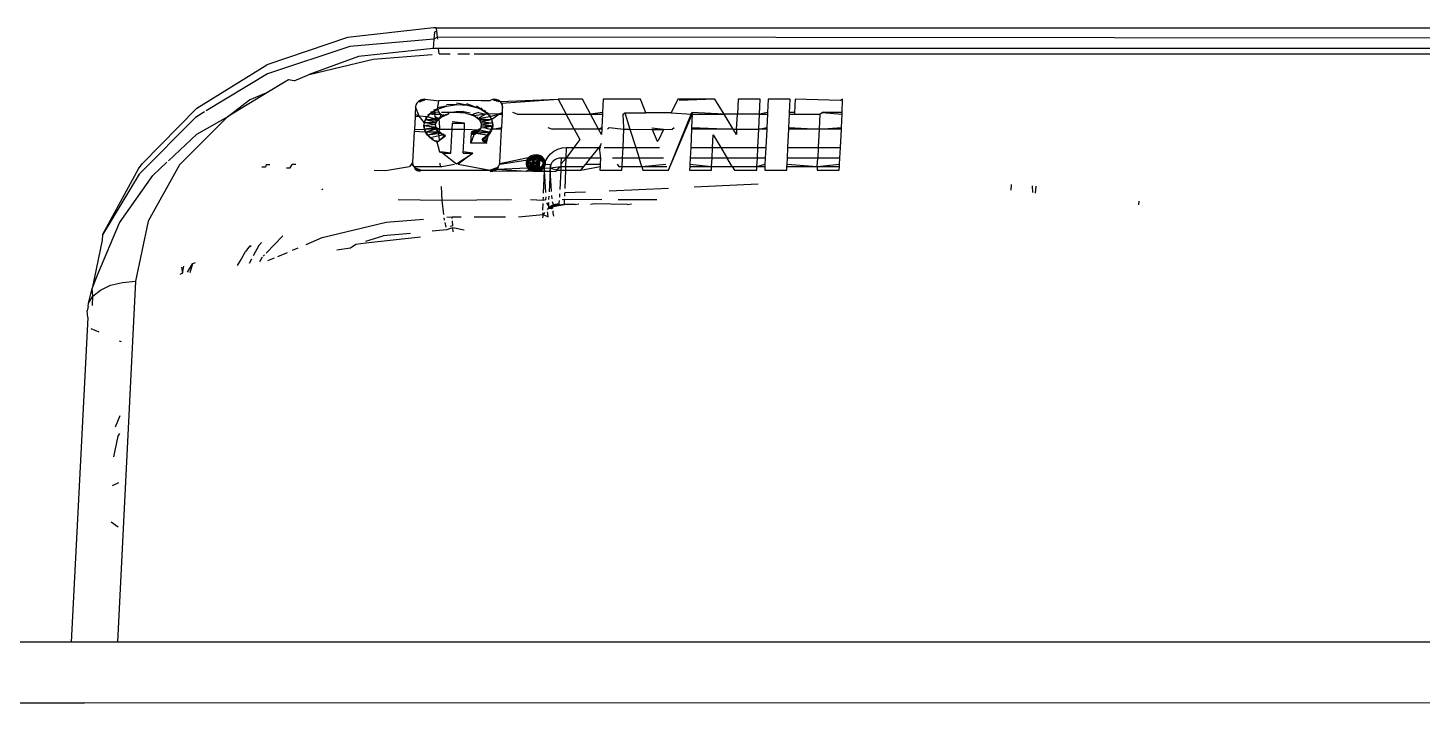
# Model space of a CAD drawing. Header units: metres. Extents: x -4.2 to 4.2, y -5.7 to 5.7.
# Drawn here: x -1.42344 to -1.39937, y -1.67202 to -1.66037 of the extents above; entities that cross this region are included whole.
import ezdxf

# ---------------------------------------------------------------- set-up
doc = ezdxf.new("R2010")
doc.units = ezdxf.units.M

msp = doc.modelspace()

# ---------------------------------------------------------------- linework, layer by layer
for p, q in [((-1.417924, -1.660534), (-1.419317, -1.661006)), ((-1.416443, -1.660367), (-1.417924, -1.660534)), ((-1.416397, -1.660367), (-1.416443, -1.660367)), ((-1.416425, -1.660439), (-1.416437, -1.660559)), ((-1.416371, -1.660528), (-1.416437, -1.660559)), ((-1.416383, -1.66042), (-1.416425, -1.660439)), ((-1.416383, -1.66042), (-1.416397, -1.660367)), ((-1.416397, -1.660367), (-1.383743, -1.660367)), ((-1.416371, -1.660528), (-1.416383, -1.66042)), ((-1.416369, -1.660559), (-1.416371, -1.660528)), ((-1.383782, -1.660559), (-1.416371, -1.660528)), ((-1.417884, -1.660689), (-1.41931, -1.661161)), ((-1.416437, -1.660559), (-1.417884, -1.660689)), ((-1.416448, -1.660725), (-1.417734, -1.660862)), ((-1.416437, -1.660559), (-1.416448, -1.660725)), ((-1.416356, -1.660725), (-1.416448, -1.660725)), ((-1.416343, -1.660815), (-1.416356, -1.660725)), ((-1.383792, -1.660725), (-1.416356, -1.660725)), ((-1.420526, -1.66175), (-1.419317, -1.661006)), ((-1.417734, -1.660862), (-1.41859, -1.661174)), ((-1.41859, -1.661174), (-1.417486, -1.660905)), ((-1.417486, -1.660905), (-1.416463, -1.660824)), ((-1.416343, -1.660815), (-1.416153, -1.660815)), ((-1.416024, -1.660815), (-1.41582, -1.660815)), ((-1.415738, -1.660815), (-1.386359, -1.660815)), ((-1.41931, -1.661161), (-1.420364, -1.661799)), ((-1.418847, -1.661283), (-1.41859, -1.661174)), ((-1.419292, -1.661473), (-1.42, -1.661901)), ((-1.419618, -1.661611), (-1.419292, -1.661473)), ((-1.418945, -1.661263), (-1.419292, -1.661473)), ((-1.418847, -1.661283), (-1.418945, -1.661263)), ((-1.42, -1.661901), (-1.419618, -1.661611)), ((-1.416755, -1.661731), (-1.416759, -1.661864)), ((-1.416748, -1.661697), (-1.416755, -1.661731)), ((-1.416691, -1.661889), (-1.416755, -1.661731)), ((-1.41673, -1.661665), (-1.416748, -1.661697)), ((-1.416703, -1.661638), (-1.41673, -1.661665)), ((-1.416668, -1.661617), (-1.416703, -1.661638)), ((-1.416703, -1.661638), (-1.416667, -1.66164)), ((-1.416667, -1.66164), (-1.416703, -1.661638)), ((-1.416668, -1.661617), (-1.416586, -1.661599)), ((-1.416629, -1.661604), (-1.416668, -1.661617)), ((-1.416627, -1.661627), (-1.416668, -1.661617)), ((-1.416627, -1.661627), (-1.416667, -1.66164)), ((-1.416586, -1.661599), (-1.416629, -1.661604)), ((-1.416585, -1.661623), (-1.416629, -1.661604)), ((-1.416586, -1.661599), (-1.416627, -1.661627)), ((-1.416586, -1.661599), (-1.416349, -1.661629)), ((-1.416217, -1.661716), (-1.416376, -1.661748)), ((-1.416374, -1.661771), (-1.416349, -1.661629)), ((-1.416374, -1.661771), (-1.416217, -1.661716)), ((-1.415621, -1.661623), (-1.416349, -1.661629)), ((-1.416041, -1.661691), (-1.416219, -1.661693)), ((-1.416217, -1.661716), (-1.416041, -1.661691)), ((-1.415863, -1.661699), (-1.416043, -1.661668)), ((-1.416041, -1.661691), (-1.415863, -1.661699)), ((-1.415698, -1.661739), (-1.415864, -1.661676)), ((-1.415863, -1.661699), (-1.415698, -1.661739)), ((-1.415625, -1.66177), (-1.4157, -1.661716)), ((-1.415621, -1.661623), (-1.415463, -1.661623)), ((-1.415404, -1.661599), (-1.415463, -1.661623)), ((-1.415361, -1.661627), (-1.415404, -1.661599)), ((-1.415324, -1.661617), (-1.415404, -1.661599)), ((-1.415363, -1.661604), (-1.415404, -1.661599)), ((-1.415361, -1.661627), (-1.415404, -1.661599)), ((-1.415361, -1.661627), (-1.415403, -1.661623)), ((-1.415324, -1.661617), (-1.415363, -1.661604)), ((-1.415322, -1.66164), (-1.415363, -1.661604)), ((-1.415322, -1.66164), (-1.415361, -1.661627)), ((-1.415361, -1.661627), (-1.415292, -1.661638)), ((-1.415292, -1.661638), (-1.415324, -1.661617)), ((-1.415306, -1.661641), (-1.415324, -1.661617)), ((-1.415292, -1.661638), (-1.415322, -1.66164)), ((-1.415292, -1.661638), (-1.41429, -1.661599)), ((-1.415267, -1.661665), (-1.415292, -1.661638)), ((-1.415267, -1.661665), (-1.41429, -1.661599)), ((-1.415253, -1.661697), (-1.415267, -1.661665)), ((-1.415251, -1.66172), (-1.415267, -1.661665)), ((-1.415249, -1.661731), (-1.415253, -1.661697)), ((-1.415247, -1.661754), (-1.415253, -1.661697)), ((-1.41525, -1.661828), (-1.415249, -1.661731)), ((-1.41387, -1.661599), (-1.41429, -1.661599)), ((-1.41429, -1.661599), (-1.414149, -1.661859)), ((-1.41373, -1.661859), (-1.41387, -1.661599)), ((-1.41351, -1.661599), (-1.413522, -1.661828)), ((-1.412869, -1.661599), (-1.41351, -1.661599)), ((-1.412777, -1.661832), (-1.412869, -1.661599)), ((-1.412224, -1.661599), (-1.412338, -1.661832)), ((-1.411582, -1.661599), (-1.412224, -1.661599)), ((-1.411582, -1.661599), (-1.412199, -1.661623)), ((-1.411425, -1.661859), (-1.411582, -1.661599)), ((-1.411183, -1.661599), (-1.411196, -1.661859)), ((-1.410802, -1.661599), (-1.411183, -1.661599)), ((-1.410815, -1.661859), (-1.410802, -1.661599)), ((-1.410665, -1.661599), (-1.410676, -1.661828)), ((-1.410283, -1.661599), (-1.410665, -1.661599)), ((-1.410295, -1.661828), (-1.410283, -1.661599)), ((-1.410198, -1.661599), (-1.410209, -1.661828)), ((-1.409414, -1.661623), (-1.410198, -1.661599)), ((-1.409378, -1.661599), (-1.409414, -1.661623)), ((-1.409387, -1.661828), (-1.409378, -1.661599)), ((-1.420551, -1.661912), (-1.421523, -1.662891)), ((-1.421469, -1.662715), (-1.420526, -1.66175)), ((-1.42, -1.661901), (-1.420827, -1.662733)), ((-1.420393, -1.661817), (-1.420551, -1.661912)), ((-1.420529, -1.6622), (-1.42, -1.661901)), ((-1.41676, -1.661896), (-1.416771, -1.662123)), ((-1.416759, -1.661864), (-1.41676, -1.661896)), ((-1.41676, -1.661896), (-1.416691, -1.661889)), ((-1.416691, -1.661889), (-1.416759, -1.661864)), ((-1.416544, -1.6619), (-1.416691, -1.661889)), ((-1.416598, -1.662006), (-1.416691, -1.661889)), ((-1.416578, -1.661952), (-1.4166, -1.661982)), ((-1.416598, -1.662006), (-1.416578, -1.661952)), ((-1.416544, -1.6619), (-1.416579, -1.661929)), ((-1.416578, -1.661952), (-1.416544, -1.6619)), ((-1.416408, -1.661941), (-1.416578, -1.661952)), ((-1.416394, -1.662), (-1.416578, -1.661952)), ((-1.416374, -1.661968), (-1.416578, -1.661952)), ((-1.416498, -1.661853), (-1.416546, -1.661877)), ((-1.416544, -1.6619), (-1.416498, -1.661853)), ((-1.416408, -1.661941), (-1.416544, -1.6619)), ((-1.416441, -1.661809), (-1.4165, -1.661829)), ((-1.416498, -1.661853), (-1.416441, -1.661809)), ((-1.41646, -1.661864), (-1.416498, -1.661853)), ((-1.416417, -1.661828), (-1.41646, -1.661864)), ((-1.416418, -1.661859), (-1.41646, -1.661864)), ((-1.416374, -1.661771), (-1.416443, -1.661786)), ((-1.416441, -1.661809), (-1.416374, -1.661771)), ((-1.416417, -1.661828), (-1.416418, -1.661859)), ((-1.416418, -1.661859), (-1.416323, -1.661859)), ((-1.41641, -1.661905), (-1.416418, -1.661859)), ((-1.416346, -1.661822), (-1.416417, -1.661828)), ((-1.416345, -1.661937), (-1.41641, -1.661905)), ((-1.41641, -1.661905), (-1.416408, -1.661941)), ((-1.416345, -1.661937), (-1.416408, -1.661941)), ((-1.416408, -1.661941), (-1.416394, -1.662)), ((-1.416405, -1.662034), (-1.416396, -1.661977)), ((-1.416394, -1.662), (-1.416376, -1.661944)), ((-1.416394, -1.662), (-1.416376, -1.661944)), ((-1.416394, -1.662), (-1.416374, -1.661968)), ((-1.416376, -1.661944), (-1.416345, -1.661937)), ((-1.416346, -1.661822), (-1.416374, -1.661771)), ((-1.416374, -1.661968), (-1.416347, -1.661914)), ((-1.416374, -1.661968), (-1.416345, -1.661937)), ((-1.416323, -1.661859), (-1.416346, -1.661822)), ((-1.416345, -1.661937), (-1.41631, -1.661886)), ((-1.416345, -1.661937), (-1.416308, -1.661909)), ((-1.416345, -1.661937), (-1.416308, -1.661909)), ((-1.416334, -1.662084), (-1.416345, -1.661937)), ((-1.416264, -1.661885), (-1.416323, -1.661859)), ((-1.416308, -1.661909), (-1.416323, -1.661859)), ((-1.416308, -1.661909), (-1.416266, -1.661862)), ((-1.416308, -1.661909), (-1.416264, -1.661885)), ((-1.416308, -1.661909), (-1.416264, -1.661885)), ((-1.416169, -1.661828), (-1.416306, -1.661828)), ((-1.416264, -1.661885), (-1.416191, -1.661859)), ((-1.416264, -1.661885), (-1.41622, -1.661859)), ((-1.416191, -1.661859), (-1.416169, -1.661828)), ((-1.416072, -1.661828), (-1.416169, -1.661828)), ((-1.416161, -1.661825), (-1.416042, -1.661808)), ((-1.415921, -1.661812), (-1.416161, -1.661825)), ((-1.416098, -1.661827), (-1.416042, -1.661808)), ((-1.415892, -1.661841), (-1.416072, -1.661828)), ((-1.416042, -1.661808), (-1.415921, -1.661812)), ((-1.416028, -1.661829), (-1.415921, -1.661812)), ((-1.415921, -1.661812), (-1.415808, -1.661836)), ((-1.415892, -1.661841), (-1.415806, -1.66186)), ((-1.415806, -1.66186), (-1.415759, -1.661855)), ((-1.415806, -1.66186), (-1.415759, -1.661855)), ((-1.415806, -1.66186), (-1.415757, -1.661879)), ((-1.415658, -1.661828), (-1.415759, -1.661855)), ((-1.415759, -1.661855), (-1.415713, -1.661902)), ((-1.415757, -1.661879), (-1.415509, -1.661851)), ((-1.415757, -1.661879), (-1.415713, -1.661902)), ((-1.415757, -1.661879), (-1.415715, -1.661879)), ((-1.415713, -1.661902), (-1.415677, -1.661929)), ((-1.415713, -1.661902), (-1.415677, -1.661929)), ((-1.415713, -1.661902), (-1.415679, -1.661906)), ((-1.415698, -1.661739), (-1.415625, -1.66177)), ((-1.415677, -1.661929), (-1.415543, -1.661859)), ((-1.415677, -1.661929), (-1.415467, -1.661899)), ((-1.415677, -1.661929), (-1.41565, -1.661935)), ((-1.415677, -1.661929), (-1.415649, -1.661959)), ((-1.415677, -1.661929), (-1.41565, -1.661935)), ((-1.415658, -1.661828), (-1.415543, -1.661859)), ((-1.41565, -1.661935), (-1.415629, -1.661991)), ((-1.41565, -1.661935), (-1.415438, -1.66195)), ((-1.415649, -1.661959), (-1.415438, -1.66195)), ((-1.415649, -1.661959), (-1.415629, -1.661991)), ((-1.415629, -1.661991), (-1.415438, -1.66195)), ((-1.415562, -1.661808), (-1.415627, -1.661747)), ((-1.415625, -1.66177), (-1.415562, -1.661808)), ((-1.415509, -1.661851), (-1.415564, -1.661785)), ((-1.415562, -1.661808), (-1.415509, -1.661851)), ((-1.415543, -1.661859), (-1.415509, -1.661851)), ((-1.415509, -1.661851), (-1.415537, -1.661828)), ((-1.415467, -1.661899), (-1.41551, -1.661828)), ((-1.415509, -1.661851), (-1.415467, -1.661899)), ((-1.415316, -1.661859), (-1.415509, -1.661851)), ((-1.415438, -1.66195), (-1.415469, -1.661876)), ((-1.415467, -1.661899), (-1.415316, -1.661859)), ((-1.415467, -1.661899), (-1.415438, -1.66195)), ((-1.415422, -1.662004), (-1.41544, -1.661927)), ((-1.415438, -1.66195), (-1.415316, -1.661859)), ((-1.415438, -1.66195), (-1.415422, -1.662004)), ((-1.41525, -1.661828), (-1.415316, -1.661859)), ((-1.415316, -1.661859), (-1.415252, -1.661859)), ((-1.415263, -1.662084), (-1.415252, -1.661859)), ((-1.415252, -1.661859), (-1.41525, -1.661828)), ((-1.414997, -1.661859), (-1.415072, -1.661828)), ((-1.414997, -1.661859), (-1.414149, -1.661859)), ((-1.414149, -1.661859), (-1.41373, -1.661859)), ((-1.414011, -1.662115), (-1.414149, -1.661859)), ((-1.413522, -1.661828), (-1.41373, -1.661859)), ((-1.41373, -1.661859), (-1.413523, -1.661859)), ((-1.413591, -1.662115), (-1.41373, -1.661859)), ((-1.413523, -1.661859), (-1.413534, -1.662084)), ((-1.413522, -1.661828), (-1.413523, -1.661859)), ((-1.413169, -1.661859), (-1.413141, -1.661833)), ((-1.413153, -1.662084), (-1.413169, -1.661859)), ((-1.413141, -1.661833), (-1.412777, -1.661832)), ((-1.413141, -1.661833), (-1.413051, -1.662115)), ((-1.412338, -1.661832), (-1.412777, -1.661832)), ((-1.412387, -1.662824), (-1.41198, -1.661828)), ((-1.412387, -1.662824), (-1.411974, -1.661856)), ((-1.412338, -1.661832), (-1.411974, -1.661856)), ((-1.411974, -1.661856), (-1.411985, -1.662084)), ((-1.411425, -1.661859), (-1.41198, -1.661828)), ((-1.41198, -1.661828), (-1.411974, -1.661856)), ((-1.411974, -1.661856), (-1.411425, -1.661859)), ((-1.411196, -1.661859), (-1.411425, -1.661859)), ((-1.41127, -1.662115), (-1.411425, -1.661859)), ((-1.411208, -1.662115), (-1.411196, -1.661859)), ((-1.410815, -1.661859), (-1.411196, -1.661859)), ((-1.410827, -1.662115), (-1.410815, -1.661859)), ((-1.410676, -1.661828), (-1.410815, -1.661859)), ((-1.410815, -1.661859), (-1.410677, -1.661859)), ((-1.410677, -1.661859), (-1.410688, -1.662084)), ((-1.410676, -1.661828), (-1.410677, -1.661859)), ((-1.410307, -1.662084), (-1.410296, -1.661859)), ((-1.410296, -1.661859), (-1.410295, -1.661828)), ((-1.410296, -1.661859), (-1.41021, -1.661855)), ((-1.410209, -1.661828), (-1.410295, -1.661828)), ((-1.410209, -1.661828), (-1.41021, -1.661855)), ((-1.41021, -1.661855), (-1.409772, -1.661855)), ((-1.409772, -1.661855), (-1.409785, -1.662115)), ((-1.409772, -1.661855), (-1.409731, -1.661828)), ((-1.409387, -1.661828), (-1.409731, -1.661828)), ((-1.409731, -1.661828), (-1.409388, -1.661859)), ((-1.409399, -1.662084), (-1.409388, -1.661859)), ((-1.409388, -1.661859), (-1.409387, -1.661828)), ((-1.421019, -1.662663), (-1.420529, -1.6622)), ((-1.416773, -1.662155), (-1.416802, -1.662692)), ((-1.416771, -1.662123), (-1.416773, -1.662155)), ((-1.416579, -1.662168), (-1.416773, -1.662155)), ((-1.416771, -1.662123), (-1.416599, -1.662115)), ((-1.416598, -1.662006), (-1.416607, -1.662037)), ((-1.416607, -1.662037), (-1.416601, -1.662092)), ((-1.416606, -1.66206), (-1.416598, -1.662006)), ((-1.416405, -1.662034), (-1.416606, -1.66206)), ((-1.416599, -1.662115), (-1.416606, -1.66206)), ((-1.416396, -1.662084), (-1.416606, -1.66206)), ((-1.416606, -1.66206), (-1.416601, -1.662092)), ((-1.416396, -1.662084), (-1.416599, -1.662115)), ((-1.4164, -1.662102), (-1.416599, -1.662115)), ((-1.416579, -1.662168), (-1.416599, -1.662115)), ((-1.416398, -1.662115), (-1.416599, -1.662115)), ((-1.416599, -1.662115), (-1.416581, -1.662145)), ((-1.416394, -1.662), (-1.416598, -1.662006)), ((-1.416405, -1.662034), (-1.416598, -1.662006)), ((-1.416398, -1.662115), (-1.416579, -1.662168)), ((-1.416357, -1.662165), (-1.416579, -1.662168)), ((-1.416546, -1.662218), (-1.416579, -1.662168)), ((-1.416579, -1.662168), (-1.416548, -1.662195)), ((-1.416357, -1.662165), (-1.416546, -1.662218)), ((-1.416323, -1.662193), (-1.416546, -1.662218)), ((-1.416501, -1.662265), (-1.416546, -1.662218)), ((-1.416546, -1.662218), (-1.416503, -1.662242)), ((-1.4164, -1.662102), (-1.416409, -1.662045)), ((-1.416407, -1.662068), (-1.416407, -1.662011)), ((-1.416407, -1.662068), (-1.416405, -1.662034)), ((-1.4164, -1.662102), (-1.416407, -1.662068)), ((-1.416405, -1.662034), (-1.416394, -1.662)), ((-1.416405, -1.662034), (-1.416394, -1.662)), ((-1.416396, -1.662084), (-1.416405, -1.662034)), ((-1.416383, -1.662134), (-1.416402, -1.662078)), ((-1.416383, -1.662134), (-1.4164, -1.662102)), ((-1.416398, -1.662115), (-1.416396, -1.662084)), ((-1.416357, -1.662165), (-1.416398, -1.662115)), ((-1.416335, -1.662115), (-1.416398, -1.662115)), ((-1.416396, -1.662084), (-1.416335, -1.662115)), ((-1.416357, -1.662165), (-1.416385, -1.662111)), ((-1.416357, -1.662165), (-1.416383, -1.662134)), ((-1.416379, -1.662342), (-1.416236, -1.662214)), ((-1.416323, -1.662193), (-1.416359, -1.662142)), ((-1.416357, -1.662165), (-1.416335, -1.662115)), ((-1.416325, -1.662169), (-1.416357, -1.662165)), ((-1.416341, -1.662231), (-1.416357, -1.662165)), ((-1.416323, -1.662193), (-1.416357, -1.662165)), ((-1.416282, -1.662217), (-1.416341, -1.662231)), ((-1.416335, -1.662115), (-1.416334, -1.662084)), ((-1.416335, -1.662115), (-1.416121, -1.662115)), ((-1.416282, -1.662217), (-1.416325, -1.662169)), ((-1.416282, -1.662217), (-1.416325, -1.662169)), ((-1.416282, -1.662217), (-1.416323, -1.662193)), ((-1.416234, -1.662238), (-1.416284, -1.662194)), ((-1.416234, -1.662238), (-1.416282, -1.662217)), ((-1.416234, -1.662238), (-1.416282, -1.662217)), ((-1.416141, -1.662528), (-1.416121, -1.662115)), ((-1.416121, -1.662115), (-1.416116, -1.662011)), ((-1.416121, -1.662115), (-1.415909, -1.662115)), ((-1.415904, -1.662011), (-1.416118, -1.661988)), ((-1.416116, -1.662011), (-1.415904, -1.662011)), ((-1.41593, -1.662528), (-1.415909, -1.662115)), ((-1.415909, -1.662115), (-1.415904, -1.662011)), ((-1.415909, -1.662115), (-1.415643, -1.662125)), ((-1.415795, -1.662357), (-1.415786, -1.662184)), ((-1.415746, -1.662211), (-1.415795, -1.662357)), ((-1.415671, -1.662133), (-1.415788, -1.662161)), ((-1.415746, -1.662211), (-1.415788, -1.662161)), ((-1.415748, -1.662187), (-1.415788, -1.662161)), ((-1.415706, -1.662162), (-1.415788, -1.662161)), ((-1.415786, -1.662184), (-1.415746, -1.662211)), ((-1.415786, -1.662184), (-1.415746, -1.662211)), ((-1.415706, -1.662162), (-1.415748, -1.662187)), ((-1.415704, -1.662185), (-1.415748, -1.662187)), ((-1.415746, -1.662211), (-1.415704, -1.662185)), ((-1.415704, -1.662185), (-1.415746, -1.662211)), ((-1.415671, -1.662133), (-1.415706, -1.662162)), ((-1.415669, -1.662156), (-1.415706, -1.662162)), ((-1.415704, -1.662185), (-1.415643, -1.662125)), ((-1.415669, -1.662156), (-1.415704, -1.662185)), ((-1.415704, -1.662185), (-1.415455, -1.662166)), ((-1.415704, -1.662185), (-1.415493, -1.662217)), ((-1.415645, -1.662102), (-1.415671, -1.662133)), ((-1.415643, -1.662125), (-1.415671, -1.662133)), ((-1.415643, -1.662125), (-1.415669, -1.662156)), ((-1.415669, -1.662156), (-1.415455, -1.662166)), ((-1.415626, -1.662092), (-1.415643, -1.662125)), ((-1.415626, -1.662092), (-1.415643, -1.662125)), ((-1.415643, -1.662125), (-1.415455, -1.662166)), ((-1.415629, -1.661991), (-1.415422, -1.662004)), ((-1.415629, -1.661991), (-1.415618, -1.662024)), ((-1.415629, -1.661991), (-1.415618, -1.662024)), ((-1.415618, -1.662024), (-1.415626, -1.662092)), ((-1.415617, -1.662058), (-1.415626, -1.662092)), ((-1.415626, -1.662092), (-1.415573, -1.662084)), ((-1.415618, -1.662024), (-1.415422, -1.662004)), ((-1.415618, -1.662024), (-1.415419, -1.662058)), ((-1.415618, -1.662024), (-1.415617, -1.662058)), ((-1.415617, -1.662058), (-1.415419, -1.662058)), ((-1.415573, -1.662084), (-1.415419, -1.662058)), ((-1.415573, -1.662084), (-1.415465, -1.662115)), ((-1.415544, -1.66224), (-1.415495, -1.662193)), ((-1.415542, -1.662263), (-1.415495, -1.662193)), ((-1.415493, -1.662217), (-1.415542, -1.662263)), ((-1.415495, -1.662193), (-1.415526, -1.662333)), ((-1.415495, -1.662193), (-1.415457, -1.662143)), ((-1.415493, -1.662217), (-1.415457, -1.662143)), ((-1.415455, -1.662166), (-1.415493, -1.662217)), ((-1.415465, -1.662115), (-1.415431, -1.662113)), ((-1.415455, -1.662166), (-1.415433, -1.66209)), ((-1.415431, -1.662113), (-1.415455, -1.662166)), ((-1.415433, -1.66209), (-1.415421, -1.662035)), ((-1.415431, -1.662113), (-1.415421, -1.662035)), ((-1.415419, -1.662058), (-1.415431, -1.662113)), ((-1.415425, -1.662084), (-1.415431, -1.662113)), ((-1.415431, -1.662113), (-1.415263, -1.662084)), ((-1.415265, -1.662115), (-1.415431, -1.662113)), ((-1.415422, -1.662004), (-1.415425, -1.662084)), ((-1.415419, -1.662058), (-1.415424, -1.66198)), ((-1.415422, -1.662004), (-1.415419, -1.662058)), ((-1.415296, -1.662692), (-1.415265, -1.662115)), ((-1.415265, -1.662115), (-1.415263, -1.662084)), ((-1.414465, -1.662084), (-1.41439, -1.662115)), ((-1.414011, -1.662115), (-1.41439, -1.662115)), ((-1.414011, -1.662115), (-1.413915, -1.662293)), ((-1.413591, -1.662115), (-1.414011, -1.662115)), ((-1.413591, -1.662115), (-1.413534, -1.662084)), ((-1.413536, -1.662115), (-1.413591, -1.662115)), ((-1.41354, -1.66221), (-1.413591, -1.662115)), ((-1.413536, -1.662115), (-1.41354, -1.66221)), ((-1.413534, -1.662084), (-1.413536, -1.662115)), ((-1.413407, -1.662084), (-1.41344, -1.662115)), ((-1.413407, -1.662084), (-1.413154, -1.662115)), ((-1.41317, -1.662431), (-1.413154, -1.662115)), ((-1.413154, -1.662115), (-1.413153, -1.662084)), ((-1.413154, -1.662115), (-1.413051, -1.662115)), ((-1.413051, -1.662115), (-1.412669, -1.662123)), ((-1.413051, -1.662115), (-1.412951, -1.662431)), ((-1.41247, -1.662123), (-1.412671, -1.6621)), ((-1.412669, -1.662123), (-1.41247, -1.662123)), ((-1.412669, -1.662123), (-1.412582, -1.662323)), ((-1.41247, -1.662123), (-1.41256, -1.662305)), ((-1.41247, -1.662123), (-1.412324, -1.662115)), ((-1.412324, -1.662115), (-1.412286, -1.662084)), ((-1.411986, -1.662115), (-1.412002, -1.662431)), ((-1.411985, -1.662084), (-1.411986, -1.662115)), ((-1.41127, -1.662115), (-1.411986, -1.662115)), ((-1.411985, -1.662084), (-1.41127, -1.662115)), ((-1.411624, -1.662431), (-1.411613, -1.662213)), ((-1.411613, -1.662213), (-1.411481, -1.662431)), ((-1.411213, -1.66221), (-1.41127, -1.662115)), ((-1.41127, -1.662115), (-1.411208, -1.662115)), ((-1.411208, -1.662115), (-1.411213, -1.66221)), ((-1.411208, -1.662115), (-1.410827, -1.662115)), ((-1.410842, -1.662431), (-1.410827, -1.662115)), ((-1.410827, -1.662115), (-1.410688, -1.662084)), ((-1.41069, -1.662115), (-1.410827, -1.662115)), ((-1.41069, -1.662115), (-1.410705, -1.662431)), ((-1.410688, -1.662084), (-1.41069, -1.662115)), ((-1.410324, -1.662431), (-1.410309, -1.662115)), ((-1.410309, -1.662115), (-1.410307, -1.662084)), ((-1.409785, -1.662115), (-1.410309, -1.662115)), ((-1.410307, -1.662084), (-1.409785, -1.662115)), ((-1.409785, -1.662115), (-1.4098, -1.662431)), ((-1.409785, -1.662115), (-1.409399, -1.662084)), ((-1.4094, -1.662115), (-1.409785, -1.662115)), ((-1.409416, -1.662431), (-1.4094, -1.662115)), ((-1.4094, -1.662115), (-1.409399, -1.662084)), ((-1.416341, -1.662231), (-1.416501, -1.662265)), ((-1.416445, -1.662306), (-1.416501, -1.662265)), ((-1.416501, -1.662265), (-1.416447, -1.662283)), ((-1.416379, -1.662342), (-1.416445, -1.662306)), ((-1.416445, -1.662306), (-1.41638, -1.662319)), ((-1.416338, -1.662313), (-1.416379, -1.662342)), ((-1.416331, -1.662511), (-1.416379, -1.662342)), ((-1.416338, -1.662313), (-1.416341, -1.662231)), ((-1.416234, -1.662238), (-1.416338, -1.662313)), ((-1.415524, -1.662357), (-1.415795, -1.662357)), ((-1.415604, -1.662282), (-1.415544, -1.66224)), ((-1.415524, -1.662357), (-1.415604, -1.662282)), ((-1.415526, -1.662333), (-1.415604, -1.662282)), ((-1.415602, -1.662305), (-1.415544, -1.66224)), ((-1.415542, -1.662263), (-1.415602, -1.662305)), ((-1.415602, -1.662305), (-1.415524, -1.662357)), ((-1.415544, -1.66224), (-1.415526, -1.662333)), ((-1.415542, -1.662263), (-1.415524, -1.662357)), ((-1.414298, -1.662461), (-1.414222, -1.662438)), ((-1.414222, -1.662438), (-1.414144, -1.662431)), ((-1.414151, -1.662615), (-1.414144, -1.662431)), ((-1.414019, -1.662431), (-1.414151, -1.662615)), ((-1.414144, -1.662431), (-1.414019, -1.662431)), ((-1.413915, -1.662293), (-1.414019, -1.662431)), ((-1.414019, -1.662431), (-1.413583, -1.662431)), ((-1.413731, -1.662615), (-1.413583, -1.662431)), ((-1.413548, -1.662361), (-1.413583, -1.662431)), ((-1.413583, -1.662431), (-1.413549, -1.662389)), ((-1.413583, -1.662431), (-1.413551, -1.662431)), ((-1.413583, -1.662431), (-1.41356, -1.662615)), ((-1.413494, -1.662431), (-1.41317, -1.662431)), ((-1.413179, -1.662615), (-1.41317, -1.662431)), ((-1.41317, -1.662431), (-1.412951, -1.662431)), ((-1.412951, -1.662431), (-1.41254, -1.662431)), ((-1.412951, -1.662431), (-1.412892, -1.662615)), ((-1.412582, -1.662323), (-1.41256, -1.662305)), ((-1.412002, -1.662431), (-1.412011, -1.662615)), ((-1.412002, -1.662431), (-1.411624, -1.662431)), ((-1.411633, -1.662615), (-1.411624, -1.662431)), ((-1.411624, -1.662431), (-1.411481, -1.662431)), ((-1.411481, -1.662431), (-1.410842, -1.662431)), ((-1.411481, -1.662431), (-1.41137, -1.662615)), ((-1.410851, -1.662615), (-1.410842, -1.662431)), ((-1.410842, -1.662431), (-1.410705, -1.662431)), ((-1.410705, -1.662431), (-1.410714, -1.662615)), ((-1.410333, -1.662615), (-1.410324, -1.662431)), ((-1.410324, -1.662431), (-1.4098, -1.662431)), ((-1.4098, -1.662431), (-1.409809, -1.662615)), ((-1.4098, -1.662431), (-1.409416, -1.662431)), ((-1.409425, -1.662615), (-1.409416, -1.662431)), ((-1.421287, -1.662916), (-1.421045, -1.662687)), ((-1.416802, -1.662692), (-1.416822, -1.662717)), ((-1.416802, -1.662692), (-1.416798, -1.662726)), ((-1.416283, -1.662528), (-1.416331, -1.662511)), ((-1.416141, -1.662528), (-1.416313, -1.662504)), ((-1.416283, -1.662528), (-1.416141, -1.662528)), ((-1.416283, -1.662528), (-1.416047, -1.662711)), ((-1.416047, -1.662711), (-1.41576, -1.662528)), ((-1.41576, -1.662528), (-1.416017, -1.662717)), ((-1.41576, -1.662528), (-1.415931, -1.662504)), ((-1.41593, -1.662528), (-1.41576, -1.662528)), ((-1.415303, -1.662726), (-1.415296, -1.662692)), ((-1.414753, -1.662601), (-1.415294, -1.662715)), ((-1.414814, -1.662649), (-1.415257, -1.662717)), ((-1.414834, -1.662658), (-1.414841, -1.662692)), ((-1.414807, -1.662664), (-1.414841, -1.662692)), ((-1.41481, -1.66272), (-1.414841, -1.662692)), ((-1.414841, -1.662692), (-1.414837, -1.662726)), ((-1.414832, -1.662681), (-1.414839, -1.662715)), ((-1.414816, -1.662626), (-1.414834, -1.662658)), ((-1.414834, -1.662658), (-1.414793, -1.662637)), ((-1.414814, -1.662649), (-1.414832, -1.662681)), ((-1.414789, -1.662599), (-1.414816, -1.662626)), ((-1.414816, -1.662626), (-1.41477, -1.662615)), ((-1.414816, -1.662626), (-1.414787, -1.662622)), ((-1.414787, -1.662622), (-1.414814, -1.662649)), ((-1.414807, -1.662664), (-1.414813, -1.662692)), ((-1.414813, -1.662692), (-1.414808, -1.662743)), ((-1.414813, -1.662692), (-1.41481, -1.66272)), ((-1.414807, -1.662664), (-1.414811, -1.662715)), ((-1.414806, -1.662687), (-1.414811, -1.662715)), ((-1.414793, -1.662637), (-1.414807, -1.662664)), ((-1.414793, -1.662637), (-1.414806, -1.662687)), ((-1.414791, -1.66266), (-1.414806, -1.662687)), ((-1.414806, -1.662687), (-1.414716, -1.662729)), ((-1.41477, -1.662615), (-1.414793, -1.662637)), ((-1.41477, -1.662615), (-1.414791, -1.66266)), ((-1.414768, -1.662638), (-1.414791, -1.66266)), ((-1.414791, -1.66266), (-1.414748, -1.662645)), ((-1.414791, -1.66266), (-1.414716, -1.662729)), ((-1.414754, -1.662578), (-1.414789, -1.662599)), ((-1.414789, -1.662599), (-1.414741, -1.662597)), ((-1.414789, -1.662599), (-1.414753, -1.662601)), ((-1.414713, -1.662588), (-1.414787, -1.662622)), ((-1.414753, -1.662601), (-1.414787, -1.662622)), ((-1.414741, -1.662597), (-1.41477, -1.662615)), ((-1.414741, -1.662597), (-1.414768, -1.662638)), ((-1.41474, -1.66262), (-1.414768, -1.662638)), ((-1.414768, -1.662638), (-1.414723, -1.662645)), ((-1.414715, -1.662565), (-1.414754, -1.662578)), ((-1.414754, -1.662578), (-1.414709, -1.662586)), ((-1.414754, -1.662578), (-1.414713, -1.662588)), ((-1.414713, -1.662588), (-1.414753, -1.662601)), ((-1.41475, -1.662622), (-1.414699, -1.662685)), ((-1.41475, -1.662622), (-1.414721, -1.662691)), ((-1.414716, -1.662729), (-1.41475, -1.662622)), ((-1.414748, -1.662645), (-1.414725, -1.662622)), ((-1.414748, -1.662645), (-1.414716, -1.662729)), ((-1.414721, -1.662691), (-1.414747, -1.662709)), ((-1.414709, -1.662586), (-1.414741, -1.662597)), ((-1.414709, -1.662586), (-1.41474, -1.66262)), ((-1.414707, -1.66261), (-1.41474, -1.66262)), ((-1.414605, -1.66262), (-1.41474, -1.66262)), ((-1.41474, -1.66262), (-1.414632, -1.662645)), ((-1.41474, -1.66262), (-1.414723, -1.662645)), ((-1.414734, -1.66272), (-1.414721, -1.662691)), ((-1.414699, -1.662685), (-1.414725, -1.662622)), ((-1.414697, -1.662708), (-1.414723, -1.662645)), ((-1.414723, -1.662645), (-1.414699, -1.662685)), ((-1.414723, -1.662645), (-1.414632, -1.662645)), ((-1.414716, -1.662729), (-1.414721, -1.662691)), ((-1.414672, -1.66256), (-1.414715, -1.662565)), ((-1.414715, -1.662565), (-1.414674, -1.662583)), ((-1.414715, -1.662565), (-1.414671, -1.662583)), ((-1.414671, -1.662583), (-1.414713, -1.662588)), ((-1.414674, -1.662583), (-1.414709, -1.662586)), ((-1.414674, -1.662583), (-1.414707, -1.66261)), ((-1.414672, -1.662606), (-1.414707, -1.66261)), ((-1.414605, -1.66262), (-1.414707, -1.66261)), ((-1.414637, -1.66261), (-1.414707, -1.66261)), ((-1.414699, -1.662685), (-1.414638, -1.662703)), ((-1.414637, -1.662685), (-1.414699, -1.662685)), ((-1.414632, -1.662645), (-1.414697, -1.662708)), ((-1.414697, -1.662708), (-1.414637, -1.662685)), ((-1.414631, -1.662565), (-1.414674, -1.662583)), ((-1.414639, -1.662586), (-1.414674, -1.662583)), ((-1.414631, -1.662565), (-1.414672, -1.66256)), ((-1.414672, -1.66256), (-1.414629, -1.662588)), ((-1.414639, -1.662586), (-1.414672, -1.662606)), ((-1.414637, -1.66261), (-1.414672, -1.662606)), ((-1.414629, -1.662588), (-1.414671, -1.662583)), ((-1.414592, -1.662578), (-1.414639, -1.662586)), ((-1.414607, -1.662597), (-1.414639, -1.662586)), ((-1.414607, -1.662597), (-1.414637, -1.66261)), ((-1.414605, -1.66262), (-1.414637, -1.66261)), ((-1.414612, -1.662622), (-1.414637, -1.662685)), ((-1.414634, -1.662622), (-1.414637, -1.662685)), ((-1.414619, -1.662763), (-1.414637, -1.662685)), ((-1.414635, -1.662708), (-1.414634, -1.662622)), ((-1.414632, -1.662645), (-1.414635, -1.662708)), ((-1.414605, -1.66262), (-1.414632, -1.662645)), ((-1.414632, -1.662645), (-1.414612, -1.662622)), ((-1.414592, -1.662578), (-1.414631, -1.662565)), ((-1.414631, -1.662565), (-1.41459, -1.662601)), ((-1.41459, -1.662601), (-1.414629, -1.662588)), ((-1.414619, -1.662763), (-1.414612, -1.662622)), ((-1.41461, -1.662645), (-1.414619, -1.662763)), ((-1.41461, -1.662645), (-1.414617, -1.662786)), ((-1.414558, -1.662622), (-1.41461, -1.662645)), ((-1.414578, -1.662638), (-1.41461, -1.662645)), ((-1.414546, -1.662687), (-1.41461, -1.662645)), ((-1.414558, -1.66266), (-1.41461, -1.662645)), ((-1.41458, -1.662615), (-1.414607, -1.662597)), ((-1.41456, -1.662599), (-1.414607, -1.662597)), ((-1.41458, -1.662615), (-1.414605, -1.66262)), ((-1.414578, -1.662638), (-1.414605, -1.66262)), ((-1.41456, -1.662599), (-1.414592, -1.662578)), ((-1.414592, -1.662578), (-1.414558, -1.662622)), ((-1.414558, -1.662622), (-1.41459, -1.662601)), ((-1.41456, -1.662637), (-1.41458, -1.662615)), ((-1.414535, -1.662626), (-1.41458, -1.662615)), ((-1.414558, -1.66266), (-1.414578, -1.662638)), ((-1.414535, -1.662626), (-1.41456, -1.662599)), ((-1.41456, -1.662599), (-1.414533, -1.662649)), ((-1.414548, -1.662664), (-1.41456, -1.662637)), ((-1.414521, -1.662658), (-1.41456, -1.662637)), ((-1.414533, -1.662649), (-1.414558, -1.662622)), ((-1.414519, -1.662681), (-1.414558, -1.662622)), ((-1.414546, -1.662687), (-1.414558, -1.66266)), ((-1.41455, -1.66272), (-1.414544, -1.662692)), ((-1.414517, -1.662692), (-1.41455, -1.66272)), ((-1.414544, -1.662692), (-1.414548, -1.662664)), ((-1.414517, -1.662692), (-1.414548, -1.662664)), ((-1.414543, -1.662715), (-1.414546, -1.662687)), ((-1.414521, -1.662658), (-1.414535, -1.662626)), ((-1.414535, -1.662626), (-1.414519, -1.662681)), ((-1.414519, -1.662681), (-1.414533, -1.662649)), ((-1.414524, -1.662726), (-1.414517, -1.662692)), ((-1.414517, -1.662692), (-1.414522, -1.662749)), ((-1.414521, -1.662723), (-1.414502, -1.662658)), ((-1.414517, -1.662692), (-1.414521, -1.662658)), ((-1.414521, -1.662658), (-1.414515, -1.662715)), ((-1.414521, -1.662723), (-1.414519, -1.662681)), ((-1.414515, -1.662715), (-1.414519, -1.662681)), ((-1.414502, -1.662658), (-1.414468, -1.662597)), ((-1.414468, -1.662597), (-1.414422, -1.662543)), ((-1.414422, -1.662543), (-1.414366, -1.662498)), ((-1.414398, -1.662693), (-1.414415, -1.662723)), ((-1.414375, -1.662667), (-1.414398, -1.662693)), ((-1.414347, -1.662646), (-1.414375, -1.662667)), ((-1.414366, -1.662498), (-1.414298, -1.662461)), ((-1.414313, -1.662629), (-1.414347, -1.662646)), ((-1.414275, -1.662618), (-1.414313, -1.662629)), ((-1.414236, -1.662615), (-1.414275, -1.662618)), ((-1.414236, -1.662615), (-1.414241, -1.662717)), ((-1.414151, -1.662615), (-1.414241, -1.662717)), ((-1.414151, -1.662615), (-1.414236, -1.662615)), ((-1.414156, -1.662758), (-1.414151, -1.662615)), ((-1.413731, -1.662615), (-1.414151, -1.662615)), ((-1.413813, -1.662717), (-1.413731, -1.662615)), ((-1.41356, -1.662615), (-1.413731, -1.662615)), ((-1.41356, -1.662615), (-1.413565, -1.662717)), ((-1.413179, -1.662615), (-1.413351, -1.662615)), ((-1.413186, -1.662758), (-1.413179, -1.662615)), ((-1.412892, -1.662615), (-1.413179, -1.662615)), ((-1.412469, -1.662615), (-1.412892, -1.662615)), ((-1.412846, -1.662758), (-1.412892, -1.662615)), ((-1.412011, -1.662615), (-1.412016, -1.662717)), ((-1.411633, -1.662615), (-1.412011, -1.662615)), ((-1.41164, -1.662758), (-1.411633, -1.662615)), ((-1.41137, -1.662615), (-1.411633, -1.662615)), ((-1.410851, -1.662615), (-1.41137, -1.662615)), ((-1.411283, -1.662758), (-1.41137, -1.662615)), ((-1.410858, -1.662758), (-1.410851, -1.662615)), ((-1.410714, -1.662615), (-1.410851, -1.662615)), ((-1.410714, -1.662615), (-1.410719, -1.662717)), ((-1.410338, -1.662717), (-1.410333, -1.662615)), ((-1.409809, -1.662615), (-1.410333, -1.662615)), ((-1.409816, -1.662758), (-1.409809, -1.662615)), ((-1.409425, -1.662615), (-1.409809, -1.662615)), ((-1.40943, -1.662717), (-1.409425, -1.662615)), ((-1.422156, -1.663941), (-1.421533, -1.662803)), ((-1.421523, -1.662891), (-1.422156, -1.663941)), ((-1.421864, -1.663733), (-1.421287, -1.662916)), ((-1.421533, -1.662803), (-1.421469, -1.662715)), ((-1.420827, -1.662733), (-1.421368, -1.663702)), ((-1.419343, -1.662772), (-1.419403, -1.662771)), ((-1.41933, -1.662726), (-1.419343, -1.662772)), ((-1.41933, -1.662726), (-1.419266, -1.662726)), ((-1.418979, -1.662782), (-1.418918, -1.662784)), ((-1.418918, -1.662784), (-1.418884, -1.662724)), ((-1.41882, -1.662724), (-1.418884, -1.662724)), ((-1.417464, -1.662822), (-1.417273, -1.662827)), ((-1.417273, -1.662827), (-1.416858, -1.662758)), ((-1.416822, -1.662717), (-1.416858, -1.662758)), ((-1.416822, -1.662717), (-1.416798, -1.662726)), ((-1.416822, -1.662717), (-1.416784, -1.662758)), ((-1.416798, -1.662726), (-1.416784, -1.662758)), ((-1.416784, -1.662758), (-1.416757, -1.662808)), ((-1.416784, -1.662758), (-1.416298, -1.662758)), ((-1.416784, -1.662758), (-1.416759, -1.662785)), ((-1.416759, -1.662785), (-1.416646, -1.662824)), ((-1.416759, -1.662785), (-1.416727, -1.662806)), ((-1.416757, -1.662808), (-1.416727, -1.662806)), ((-1.416757, -1.662808), (-1.416725, -1.662829)), ((-1.416727, -1.662806), (-1.416646, -1.662824)), ((-1.416727, -1.662806), (-1.416688, -1.662819)), ((-1.416725, -1.662829), (-1.416688, -1.662819)), ((-1.416725, -1.662829), (-1.416686, -1.662842)), ((-1.416688, -1.662819), (-1.416646, -1.662824)), ((-1.416686, -1.662842), (-1.416646, -1.662824)), ((-1.416686, -1.662842), (-1.416646, -1.662824)), ((-1.416646, -1.662824), (-1.415464, -1.662824)), ((-1.416323, -1.662763), (-1.416325, -1.662704)), ((-1.416298, -1.662758), (-1.416078, -1.662717)), ((-1.416017, -1.662717), (-1.415464, -1.662824)), ((-1.415348, -1.662785), (-1.415464, -1.662824)), ((-1.415382, -1.662806), (-1.415464, -1.662824)), ((-1.415464, -1.662824), (-1.415422, -1.662819)), ((-1.41542, -1.662842), (-1.415464, -1.662824)), ((-1.41542, -1.662842), (-1.415464, -1.662824)), ((-1.415462, -1.662847), (-1.41542, -1.662842)), ((-1.414725, -1.662842), (-1.415462, -1.662847)), ((-1.415422, -1.662819), (-1.415382, -1.662806)), ((-1.415381, -1.662829), (-1.415422, -1.662819)), ((-1.41542, -1.662842), (-1.415381, -1.662829)), ((-1.415382, -1.662806), (-1.415348, -1.662785)), ((-1.415346, -1.662808), (-1.415382, -1.662806)), ((-1.415381, -1.662829), (-1.415346, -1.662808)), ((-1.415348, -1.662785), (-1.415321, -1.662758)), ((-1.415319, -1.662781), (-1.415348, -1.662785)), ((-1.415346, -1.662808), (-1.415321, -1.662758)), ((-1.415346, -1.662808), (-1.414821, -1.662781)), ((-1.415346, -1.662808), (-1.414835, -1.662842)), ((-1.415321, -1.662758), (-1.415303, -1.662726)), ((-1.415257, -1.662717), (-1.415303, -1.662726)), ((-1.414839, -1.662715), (-1.414835, -1.662749)), ((-1.414837, -1.662726), (-1.414798, -1.662746)), ((-1.414837, -1.662726), (-1.414823, -1.662758)), ((-1.414835, -1.662749), (-1.414821, -1.662781)), ((-1.414835, -1.662842), (-1.414796, -1.662808)), ((-1.414823, -1.662758), (-1.414778, -1.662769)), ((-1.414823, -1.662758), (-1.414798, -1.662785)), ((-1.414821, -1.662781), (-1.414796, -1.662808)), ((-1.414821, -1.662781), (-1.414617, -1.662786)), ((-1.414734, -1.66272), (-1.414811, -1.662715)), ((-1.414811, -1.662715), (-1.414808, -1.662743)), ((-1.414716, -1.662729), (-1.414811, -1.662715)), ((-1.41481, -1.66272), (-1.414796, -1.66277)), ((-1.41481, -1.66272), (-1.414798, -1.662746)), ((-1.414808, -1.662743), (-1.414734, -1.66272)), ((-1.414749, -1.662741), (-1.414808, -1.662743)), ((-1.414808, -1.662743), (-1.414796, -1.66277)), ((-1.414798, -1.662746), (-1.414776, -1.662792)), ((-1.414798, -1.662746), (-1.414778, -1.662769)), ((-1.414798, -1.662785), (-1.414751, -1.662786)), ((-1.414798, -1.662785), (-1.414766, -1.662806)), ((-1.414796, -1.66277), (-1.414749, -1.662741)), ((-1.414725, -1.662762), (-1.414796, -1.66277)), ((-1.414747, -1.662762), (-1.414796, -1.66277)), ((-1.414796, -1.66277), (-1.414776, -1.662792)), ((-1.414766, -1.662806), (-1.414796, -1.662808)), ((-1.414796, -1.662808), (-1.414764, -1.662829)), ((-1.414778, -1.662769), (-1.414749, -1.66281)), ((-1.414778, -1.662769), (-1.414751, -1.662786)), ((-1.414776, -1.662792), (-1.414725, -1.662762)), ((-1.414707, -1.662771), (-1.414776, -1.662792)), ((-1.414722, -1.662783), (-1.414776, -1.662792)), ((-1.414776, -1.662792), (-1.414749, -1.66281)), ((-1.414766, -1.662806), (-1.414719, -1.662797)), ((-1.414766, -1.662806), (-1.414727, -1.662819)), ((-1.414727, -1.662819), (-1.414764, -1.662829)), ((-1.414764, -1.662829), (-1.414725, -1.662842)), ((-1.414752, -1.66273), (-1.414725, -1.662712)), ((-1.414752, -1.66273), (-1.41472, -1.662745)), ((-1.414747, -1.662762), (-1.414752, -1.66273)), ((-1.414725, -1.662762), (-1.414752, -1.66273)), ((-1.414751, -1.662786), (-1.414717, -1.662821)), ((-1.414751, -1.662786), (-1.414719, -1.662797)), ((-1.414749, -1.662741), (-1.414747, -1.662709)), ((-1.414734, -1.66272), (-1.414749, -1.662741)), ((-1.414749, -1.66281), (-1.414707, -1.662771)), ((-1.414749, -1.66281), (-1.414717, -1.662821)), ((-1.414747, -1.662709), (-1.414707, -1.662703)), ((-1.41473, -1.66273), (-1.414725, -1.662762)), ((-1.414725, -1.662712), (-1.414728, -1.662744)), ((-1.414728, -1.662744), (-1.414636, -1.662726)), ((-1.414728, -1.662744), (-1.414638, -1.662771)), ((-1.414727, -1.662819), (-1.414684, -1.662801)), ((-1.414727, -1.662819), (-1.414685, -1.662824)), ((-1.414725, -1.662762), (-1.414638, -1.662771)), ((-1.414685, -1.662824), (-1.414725, -1.662842)), ((-1.414683, -1.662847), (-1.414725, -1.662842)), ((-1.414725, -1.662842), (-1.414683, -1.662847)), ((-1.414722, -1.662783), (-1.41472, -1.662745)), ((-1.41472, -1.662745), (-1.414707, -1.662771)), ((-1.41472, -1.662745), (-1.41464, -1.662748)), ((-1.414719, -1.662797), (-1.414682, -1.662824)), ((-1.414719, -1.662797), (-1.414684, -1.662801)), ((-1.414717, -1.662821), (-1.414707, -1.662771)), ((-1.414717, -1.662821), (-1.414647, -1.662821)), ((-1.414717, -1.662821), (-1.414682, -1.662824)), ((-1.414716, -1.662729), (-1.414707, -1.662703)), ((-1.414716, -1.662729), (-1.414636, -1.662726)), ((-1.414636, -1.662726), (-1.414707, -1.662703)), ((-1.414638, -1.662703), (-1.414707, -1.662703)), ((-1.414707, -1.662771), (-1.41464, -1.662748)), ((-1.414638, -1.662771), (-1.414707, -1.662771)), ((-1.414707, -1.662771), (-1.414617, -1.662786)), ((-1.414647, -1.662821), (-1.414707, -1.662771)), ((-1.414614, -1.66281), (-1.414707, -1.662771)), ((-1.414706, -1.662763), (-1.41464, -1.662748)), ((-1.414706, -1.662763), (-1.414619, -1.662763)), ((-1.414617, -1.662786), (-1.414706, -1.662763)), ((-1.414635, -1.662708), (-1.414697, -1.662708)), ((-1.414685, -1.662824), (-1.414643, -1.662819)), ((-1.414684, -1.662801), (-1.414649, -1.662797)), ((-1.414684, -1.662801), (-1.414647, -1.662821)), ((-1.414643, -1.662819), (-1.414684, -1.662801)), ((-1.414683, -1.662847), (-1.414617, -1.662786)), ((-1.414643, -1.662819), (-1.414683, -1.662847)), ((-1.414683, -1.662847), (-1.414641, -1.662842)), ((-1.414682, -1.662824), (-1.414647, -1.662821)), ((-1.414649, -1.662797), (-1.414616, -1.662786)), ((-1.414649, -1.662797), (-1.414614, -1.66281)), ((-1.414603, -1.662806), (-1.414649, -1.662797)), ((-1.414647, -1.662821), (-1.414614, -1.66281)), ((-1.414643, -1.662819), (-1.414603, -1.662806)), ((-1.414603, -1.662806), (-1.414641, -1.662842)), ((-1.414641, -1.662842), (-1.414602, -1.662829)), ((-1.414641, -1.662842), (-1.414316, -1.662847)), ((-1.41464, -1.662748), (-1.414638, -1.662703)), ((-1.414638, -1.662771), (-1.414638, -1.662703)), ((-1.414638, -1.662703), (-1.414619, -1.662763)), ((-1.414636, -1.662726), (-1.414638, -1.662771)), ((-1.414521, -1.662723), (-1.414617, -1.662786)), ((-1.414549, -1.662743), (-1.414617, -1.662786)), ((-1.414563, -1.66277), (-1.414617, -1.662786)), ((-1.414617, -1.662786), (-1.414567, -1.662808)), ((-1.414586, -1.662792), (-1.414617, -1.662786)), ((-1.414616, -1.662786), (-1.414588, -1.662769)), ((-1.414569, -1.662785), (-1.414616, -1.662786)), ((-1.414616, -1.662786), (-1.414586, -1.662792)), ((-1.414614, -1.66281), (-1.414586, -1.662792)), ((-1.414603, -1.662806), (-1.414569, -1.662785)), ((-1.414569, -1.662785), (-1.414602, -1.662829)), ((-1.414602, -1.662829), (-1.414567, -1.662808)), ((-1.414602, -1.662829), (-1.414316, -1.662847)), ((-1.414588, -1.662769), (-1.414565, -1.662746)), ((-1.414542, -1.662758), (-1.414588, -1.662769)), ((-1.414586, -1.662792), (-1.414563, -1.66277)), ((-1.414569, -1.662785), (-1.414542, -1.662758)), ((-1.414542, -1.662758), (-1.414567, -1.662808)), ((-1.414567, -1.662808), (-1.414525, -1.662786)), ((-1.414565, -1.662746), (-1.41455, -1.66272)), ((-1.414524, -1.662726), (-1.414565, -1.662746)), ((-1.414563, -1.66277), (-1.414549, -1.662743)), ((-1.414549, -1.662743), (-1.414543, -1.662715)), ((-1.414542, -1.662758), (-1.414524, -1.662726)), ((-1.414542, -1.663218), (-1.414527, -1.662837)), ((-1.414524, -1.662726), (-1.41454, -1.662781)), ((-1.414527, -1.662837), (-1.414525, -1.662786)), ((-1.414501, -1.66321), (-1.414527, -1.662837)), ((-1.414525, -1.662786), (-1.414521, -1.662723)), ((-1.414525, -1.662786), (-1.414522, -1.662749)), ((-1.414525, -1.662786), (-1.414427, -1.662785)), ((-1.414522, -1.662749), (-1.414521, -1.662723)), ((-1.414521, -1.662723), (-1.414468, -1.662717)), ((-1.414468, -1.662717), (-1.414415, -1.662723)), ((-1.414429, -1.662817), (-1.414447, -1.663198)), ((-1.414427, -1.662785), (-1.414429, -1.662817)), ((-1.414405, -1.663189), (-1.414429, -1.662817)), ((-1.414415, -1.662723), (-1.414427, -1.662785)), ((-1.414425, -1.662754), (-1.414427, -1.662785)), ((-1.414427, -1.662785), (-1.414243, -1.662758)), ((-1.414427, -1.662785), (-1.414318, -1.662824)), ((-1.414415, -1.662723), (-1.414425, -1.662754)), ((-1.414243, -1.662758), (-1.414318, -1.662824)), ((-1.414318, -1.662824), (-1.414246, -1.662824)), ((-1.414246, -1.662824), (-1.414263, -1.663158)), ((-1.414243, -1.662758), (-1.414246, -1.662824)), ((-1.414246, -1.662824), (-1.414159, -1.662824)), ((-1.414241, -1.662717), (-1.414243, -1.662758)), ((-1.414243, -1.662758), (-1.414156, -1.662758)), ((-1.414171, -1.663138), (-1.414159, -1.662824)), ((-1.414159, -1.662824), (-1.414156, -1.662758)), ((-1.414159, -1.662824), (-1.413899, -1.662824)), ((-1.414156, -1.662758), (-1.413846, -1.662758)), ((-1.413899, -1.662824), (-1.413846, -1.662758)), ((-1.413899, -1.662824), (-1.413567, -1.662758)), ((-1.413846, -1.662758), (-1.413813, -1.662717)), ((-1.413813, -1.662717), (-1.413565, -1.662717)), ((-1.413567, -1.662758), (-1.41357, -1.662824)), ((-1.41357, -1.662824), (-1.413189, -1.662824)), ((-1.413565, -1.662717), (-1.413567, -1.662758)), ((-1.413272, -1.662717), (-1.41324, -1.662758)), ((-1.41324, -1.662758), (-1.413186, -1.662758)), ((-1.413189, -1.662824), (-1.413186, -1.662758)), ((-1.413186, -1.662758), (-1.412846, -1.662758)), ((-1.412846, -1.662758), (-1.412429, -1.662717)), ((-1.412846, -1.662758), (-1.412826, -1.662824)), ((-1.412846, -1.662758), (-1.412413, -1.662758)), ((-1.412826, -1.662824), (-1.412387, -1.662824)), ((-1.412018, -1.662758), (-1.412024, -1.662824)), ((-1.412024, -1.662824), (-1.411643, -1.662824)), ((-1.412016, -1.662717), (-1.412018, -1.662758)), ((-1.412018, -1.662758), (-1.41164, -1.662758)), ((-1.412016, -1.662717), (-1.41164, -1.662758)), ((-1.411643, -1.662824), (-1.41164, -1.662758)), ((-1.41164, -1.662758), (-1.411283, -1.662758)), ((-1.411283, -1.662758), (-1.411243, -1.662824)), ((-1.411283, -1.662758), (-1.410858, -1.662758)), ((-1.411243, -1.662824), (-1.410862, -1.662824)), ((-1.410862, -1.662824), (-1.410858, -1.662758)), ((-1.410858, -1.662758), (-1.410719, -1.662717)), ((-1.410858, -1.662758), (-1.410721, -1.662758)), ((-1.410721, -1.662758), (-1.410724, -1.662824)), ((-1.410724, -1.662824), (-1.410343, -1.662824)), ((-1.410719, -1.662717), (-1.410721, -1.662758)), ((-1.410343, -1.662824), (-1.41034, -1.662758)), ((-1.41034, -1.662758), (-1.410338, -1.662717)), ((-1.41034, -1.662758), (-1.409816, -1.662758)), ((-1.410338, -1.662717), (-1.409816, -1.662758)), ((-1.409816, -1.662758), (-1.409819, -1.662824)), ((-1.409819, -1.662824), (-1.409438, -1.662824)), ((-1.409816, -1.662758), (-1.40943, -1.662717)), ((-1.409816, -1.662758), (-1.409432, -1.662758)), ((-1.409438, -1.662824), (-1.409432, -1.662758)), ((-1.409432, -1.662758), (-1.40943, -1.662717)), ((-1.418368, -1.663159), (-1.418344, -1.663147)), ((-1.41629, -1.663344), (-1.416304, -1.663107)), ((-1.412384, -1.663137), (-1.41341, -1.663184)), ((-1.410839, -1.663066), (-1.41194, -1.663116)), ((-1.406471, -1.663068), (-1.406477, -1.663167)), ((-1.406108, -1.663095), (-1.406102, -1.663207)), ((-1.406045, -1.6631), (-1.406052, -1.663222)), ((-1.41629, -1.663344), (-1.417049, -1.663338)), ((-1.415094, -1.663338), (-1.41629, -1.663344)), ((-1.416263, -1.663591), (-1.41629, -1.663344)), ((-1.414547, -1.663347), (-1.414769, -1.663338)), ((-1.414553, -1.663515), (-1.414549, -1.663401)), ((-1.414547, -1.663347), (-1.414545, -1.663292)), ((-1.4145, -1.663338), (-1.414547, -1.663347)), ((-1.4145, -1.663338), (-1.414495, -1.663281)), ((-1.414441, -1.663464), (-1.414486, -1.663389)), ((-1.414275, -1.663406), (-1.414459, -1.663492)), ((-1.414456, -1.663383), (-1.414456, -1.663486)), ((-1.414451, -1.663272), (-1.414454, -1.663329)), ((-1.414275, -1.663406), (-1.414441, -1.663464)), ((-1.414275, -1.663406), (-1.414412, -1.66344)), ((-1.414412, -1.66344), (-1.414372, -1.663422)), ((-1.414395, -1.663317), (-1.4144, -1.663262)), ((-1.414372, -1.663422), (-1.41439, -1.663371)), ((-1.414326, -1.66341), (-1.414377, -1.663449)), ((-1.414377, -1.663449), (-1.414182, -1.663418)), ((-1.414377, -1.663449), (-1.414372, -1.663422)), ((-1.414275, -1.663406), (-1.414372, -1.663422)), ((-1.414372, -1.663422), (-1.414326, -1.66341)), ((-1.414326, -1.66341), (-1.414283, -1.663426)), ((-1.414272, -1.663348), (-1.414283, -1.663426)), ((-1.414182, -1.663418), (-1.414283, -1.663426)), ((-1.414266, -1.663234), (-1.414269, -1.663292)), ((-1.414178, -1.66333), (-1.414218, -1.663338)), ((-1.414182, -1.663418), (-1.414178, -1.66333)), ((-1.413996, -1.663418), (-1.414182, -1.663418)), ((-1.413537, -1.663338), (-1.414178, -1.66333)), ((-1.414176, -1.663274), (-1.414174, -1.663215)), ((-1.413818, -1.663203), (-1.414174, -1.663215)), ((-1.413996, -1.663418), (-1.41393, -1.663406)), ((-1.413662, -1.663406), (-1.41373, -1.663418)), ((-1.413098, -1.663418), (-1.413662, -1.663406)), ((-1.412584, -1.663338), (-1.413255, -1.663338)), ((-1.413098, -1.663418), (-1.413024, -1.663406)), ((-1.404267, -1.66336), (-1.40427, -1.663419)), ((-1.416252, -1.663685), (-1.416257, -1.663644)), ((-1.41621, -1.663634), (-1.416121, -1.663627)), ((-1.416121, -1.663627), (-1.415962, -1.663627)), ((-1.416119, -1.663659), (-1.416121, -1.663627)), ((-1.415737, -1.663627), (-1.415197, -1.663627)), ((-1.414973, -1.663627), (-1.41455, -1.66359)), ((-1.41455, -1.66359), (-1.414558, -1.663646)), ((-1.41455, -1.66359), (-1.414555, -1.663557)), ((-1.414526, -1.663552), (-1.41455, -1.66359)), ((-1.41455, -1.66359), (-1.414461, -1.66363)), ((-1.414476, -1.663502), (-1.414441, -1.663464)), ((-1.41447, -1.663569), (-1.414472, -1.663543)), ((-1.414461, -1.66363), (-1.41447, -1.663569)), ((-1.414456, -1.663486), (-1.414441, -1.663464)), ((-1.414411, -1.66349), (-1.414456, -1.663486)), ((-1.414441, -1.663464), (-1.414412, -1.66344)), ((-1.414377, -1.663449), (-1.414411, -1.66349)), ((-1.41438, -1.663485), (-1.414377, -1.663449)), ((-1.414373, -1.663568), (-1.414376, -1.663527)), ((-1.414365, -1.663616), (-1.414373, -1.663568)), ((-1.422238, -1.664619), (-1.421864, -1.663733)), ((-1.421368, -1.663702), (-1.421588, -1.664742)), ((-1.418362, -1.663987), (-1.417259, -1.663718)), ((-1.417259, -1.663718), (-1.416615, -1.663667)), ((-1.416209, -1.663855), (-1.416465, -1.663879)), ((-1.416222, -1.663806), (-1.416243, -1.663724)), ((-1.416165, -1.663834), (-1.416209, -1.663855)), ((-1.416106, -1.663818), (-1.416165, -1.663834)), ((-1.416108, -1.663786), (-1.416156, -1.663795)), ((-1.416108, -1.663786), (-1.416115, -1.663699)), ((-1.4161, -1.663886), (-1.416106, -1.663818)), ((-1.415913, -1.663857), (-1.416106, -1.663818)), ((-1.42216, -1.664031), (-1.422336, -1.664865)), ((-1.422156, -1.663941), (-1.42216, -1.664031)), ((-1.419629, -1.664151), (-1.419587, -1.664123)), ((-1.419613, -1.664131), (-1.419629, -1.664151)), ((-1.419459, -1.664121), (-1.419554, -1.664302)), ((-1.419411, -1.664069), (-1.419459, -1.664121)), ((-1.419042, -1.663954), (-1.419333, -1.664255)), ((-1.418639, -1.664105), (-1.418362, -1.663987)), ((-1.417877, -1.664163), (-1.417783, -1.664101)), ((-1.417783, -1.664101), (-1.41761, -1.664075)), ((-1.41761, -1.664075), (-1.416668, -1.663975)), ((-1.417608, -1.664048), (-1.417311, -1.663958)), ((-1.41684, -1.663914), (-1.417311, -1.663958)), ((-1.419823, -1.664467), (-1.419764, -1.664366)), ((-1.419764, -1.664366), (-1.419749, -1.664345)), ((-1.419749, -1.664345), (-1.41969, -1.664228)), ((-1.419629, -1.664151), (-1.41969, -1.664228)), ((-1.419585, -1.66436), (-1.419624, -1.664436)), ((-1.419401, -1.664325), (-1.419446, -1.664408)), ((-1.419361, -1.664284), (-1.419382, -1.664305)), ((-1.4193, -1.664385), (-1.419188, -1.664338)), ((-1.419131, -1.664314), (-1.418963, -1.664242)), ((-1.418875, -1.664205), (-1.418778, -1.664163)), ((-1.418109, -1.6642), (-1.417877, -1.664163)), ((-1.422336, -1.664865), (-1.422238, -1.664619)), ((-1.420776, -1.6646), (-1.420819, -1.664622)), ((-1.420792, -1.664496), (-1.420776, -1.6646)), ((-1.420776, -1.6646), (-1.420751, -1.664483)), ((-1.420687, -1.664585), (-1.420604, -1.664438)), ((-1.420604, -1.664438), (-1.420651, -1.664596)), ((-1.420554, -1.664422), (-1.420604, -1.664438)), ((-1.422399, -1.665122), (-1.422336, -1.664865)), ((-1.422322, -1.664998), (-1.422336, -1.664865)), ((-1.422192, -1.664892), (-1.422018, -1.664811)), ((-1.422018, -1.664811), (-1.421812, -1.66476)), ((-1.421588, -1.664742), (-1.421894, -1.670971)), ((-1.421812, -1.66476), (-1.421588, -1.664742)), ((-1.422399, -1.665122), (-1.422322, -1.664998)), ((-1.42233, -1.66516), (-1.422322, -1.664998)), ((-1.422322, -1.664998), (-1.422192, -1.664892)), ((-1.422401, -1.665174), (-1.422418, -1.665254)), ((-1.422409, -1.665369), (-1.422418, -1.665254)), ((-1.422401, -1.665174), (-1.422399, -1.665122)), ((-1.422409, -1.665369), (-1.422699, -1.670971)), ((-1.422211, -1.665621), (-1.42235, -1.665561)), ((-1.42183, -1.665787), (-1.421862, -1.665773)), ((-1.421934, -1.667253), (-1.421853, -1.66706)), ((-1.42196, -1.66777), (-1.421885, -1.667417)), ((-1.421885, -1.667417), (-1.421858, -1.667369)), ((-1.421984, -1.668268), (-1.421874, -1.668216)), ((-1.422006, -1.668896), (-1.421887, -1.668981)), ((-1.422699, -1.670971), (-1.437462, -1.670971)), ((-1.421894, -1.670971), (-1.422699, -1.670971)), ((-1.379338, -1.670971), (-1.421894, -1.670971)), ((-1.422486, -1.672024), (-1.510734, -1.672012)), ((-1.422486, -1.672024), (-1.422461, -1.672012)), ((-1.378843, -1.672012), (-1.422486, -1.672024))]:
    msp.add_line(p, q)

doc.saveas('drawing.dxf')
